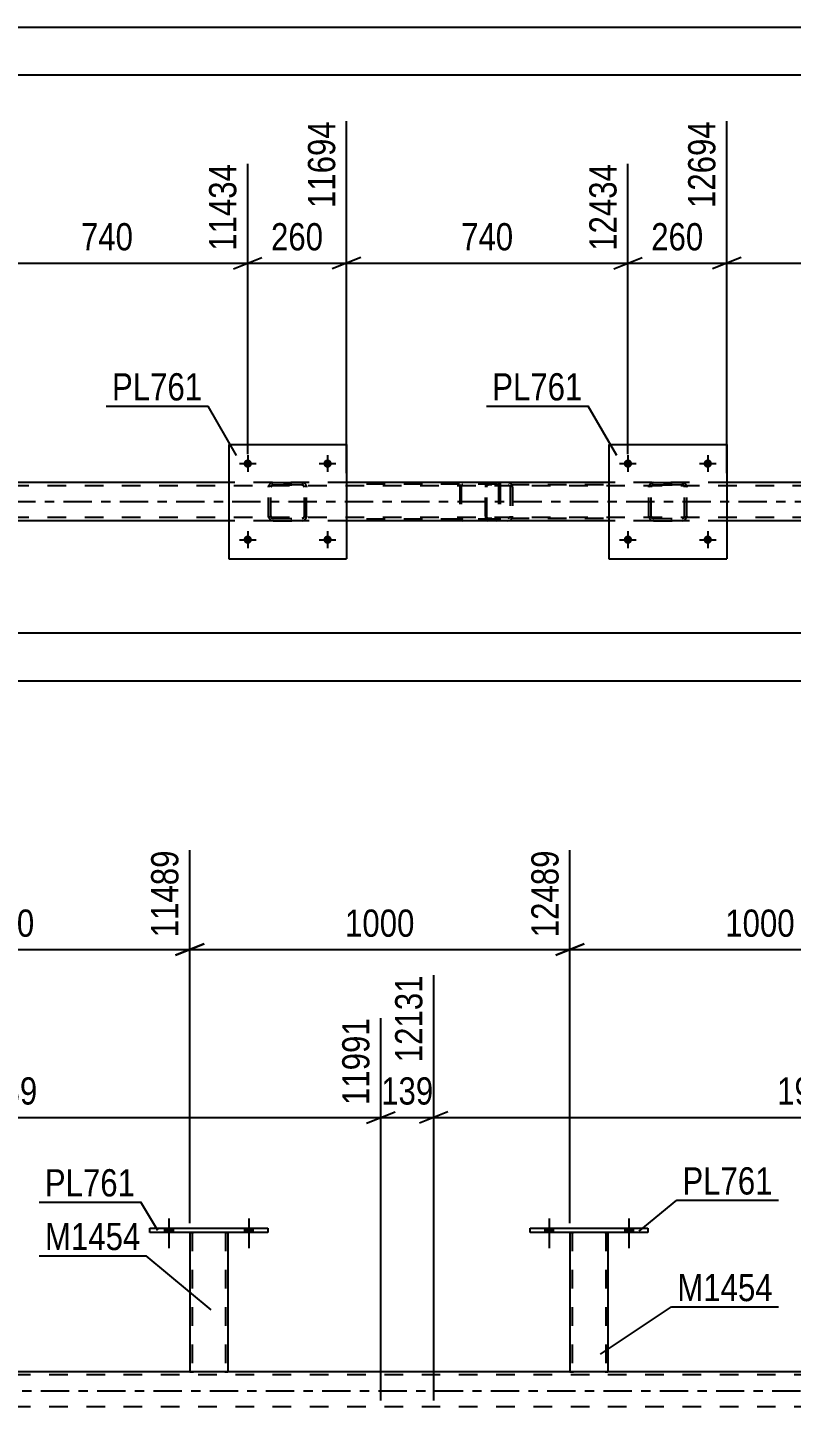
# Model space of a CAD drawing. Header units: millimetres. Extents: x 0 to 841, y 0 to 594.
# Drawn here: x 510.6 to 591, y 448.8 to 594 of the extents above; entities that cross this region are included whole.
import ezdxf

# ---------------------------------------------------------------- set-up
doc = ezdxf.new("R2010")
doc.units = ezdxf.units.MM
doc.linetypes.add('DXK_LINE_DOT2', pattern=[3.9198, 1.9599, -1.9599])
doc.linetypes.add('DXK_LINE_DOT3', pattern=[5.9187, 2.979, -0.9799, 0.9799, -0.9799])
doc.styles.add('Arial Narrow', font='ARIALN.TTF', dxfattribs={"height": 0.2})

# ---------------------------------------------------------------- blocks, each defined once
blk = doc.blocks.new('Unknown-814553284-1133')
at = {"color": 5, "linetype": 'Continuous'}
for p, q in [((841, 594), (0, 594)), ((836, 589), (5, 589))]:
    blk.add_line(p, q, dxfattribs=at)
blk = doc.blocks.new('Part-814553284-2963 - 2913')
at = {"color": 2, "linetype": 'Continuous'}
for p, q in [((531.76, 546.16), (504.16, 546.16)), ((571.76, 546.16), (544.16, 546.16)), ((611.76, 546.16), (584.16, 546.16)), ((531.76, 542.16), (504.16, 542.16)), ((571.76, 542.16), (544.16, 542.16)), ((611.76, 542.16), (584.16, 542.16))]:
    blk.add_line(p, q, dxfattribs=at)
at = {"color": 7, "linetype": 'DXK_LINE_DOT2'}
for p, q in [((544.16, 546.16), (531.76, 546.16)), ((584.16, 546.16), (571.76, 546.16)), ((753.76, 545.84), (76.4, 545.84)), ((753.76, 542.48), (76.4, 542.48)), ((544.16, 542.16), (531.76, 542.16)), ((584.16, 542.16), (571.76, 542.16))]:
    blk.add_line(p, q, dxfattribs=at)
at = {"color": 7, "linetype": 'DXK_LINE_DOT3'}
blk.add_line((76.4, 544.16), (753.76, 544.16), dxfattribs=at)
blk = doc.blocks.new('Part-814553284-3072 - 2913')
at = {"color": 2, "linetype": 'Continuous'}
for p, q in [((571.76, 550.16), (571.76, 538.16)), ((571.76, 550.16), (584.16, 550.16)), ((584.16, 550.16), (584.16, 538.16)), ((571.76, 538.16), (584.16, 538.16))]:
    blk.add_line(p, q, dxfattribs=at)
blk = doc.blocks.new('Bolt-814553284-3003 - 2913')
at = {"linetype": 'Continuous'}
for points in [[(574.2, 548.16, -1), (573.32, 548.16, -1)], [(582.6, 548.16, -1), (581.72, 548.16, -1)]]:
    blk.add_hatch(color=1, dxfattribs=at).paths.add_polyline_path(points)
at = {"color": 1, "linetype": 'Continuous'}
for p, q in [((573.76, 549.04), (573.76, 547.28)), ((582.16, 549.04), (582.16, 547.28)), ((572.88, 548.16), (574.64, 548.16)), ((581.28, 548.16), (583.04, 548.16))]:
    blk.add_line(p, q, dxfattribs=at)
blk = doc.blocks.new('Bolt-814553284-3004 - 2913')
at = {"linetype": 'Continuous'}
for points in [[(574.2, 540.16, -1), (573.32, 540.16, -1)], [(582.6, 540.16, -1), (581.72, 540.16, -1)]]:
    blk.add_hatch(color=1, dxfattribs=at).paths.add_polyline_path(points)
at = {"color": 1, "linetype": 'Continuous'}
for p, q in [((572.88, 540.16), (574.64, 540.16)), ((573.76, 541.04), (573.76, 539.28)), ((581.28, 540.16), (583.04, 540.16)), ((582.16, 541.04), (582.16, 539.28))]:
    blk.add_line(p, q, dxfattribs=at)
blk = doc.blocks.new('Part-814553284-3163 - 2913')
at = {"color": 7, "linetype": 'DXK_LINE_DOT2'}
for p, q in [((535.96, 545.68), (535.99, 545.86)), ((535.99, 545.86), (535.96, 545.68)), ((536.25, 546.12), (536.44, 546.16)), ((536.44, 546.16), (536.25, 546.12)), ((536.27, 545.85), (536.34, 545.9)), ((536.34, 545.9), (536.27, 545.85)), ((536.34, 545.9), (536.44, 545.92)), ((536.44, 545.92), (536.34, 545.9)), ((536.44, 546.16), (539.48, 546.16)), ((536.44, 546.16), (536.44, 546.16)), ((536.44, 546.16), (539.48, 546.16)), ((536.44, 545.92), (539.48, 545.92)), ((536.44, 545.92), (536.44, 545.92)), ((539.48, 545.92), (536.44, 545.92)), ((539.48, 546.16), (539.48, 546.16)), ((539.48, 546.16), (539.66, 546.12)), ((539.66, 546.12), (539.48, 546.16)), ((539.48, 545.92), (539.48, 545.92)), ((539.48, 545.92), (539.57, 545.9)), ((539.57, 545.9), (539.48, 545.92)), ((539.57, 545.9), (539.64, 545.85)), ((539.64, 545.85), (539.57, 545.9)), ((539.92, 545.86), (539.96, 545.68)), ((539.96, 545.68), (539.92, 545.86)), ((535.96, 542.64), (535.96, 545.68)), ((536.2, 545.68), (536.21, 545.77)), ((536.21, 545.77), (536.2, 545.68)), ((536.2, 542.64), (536.2, 545.68)), ((536.21, 545.77), (536.27, 545.85)), ((536.27, 545.85), (536.21, 545.77)), ((539.64, 545.85), (539.7, 545.77)), ((539.7, 545.77), (539.64, 545.85)), ((539.7, 545.77), (539.72, 545.68)), ((539.72, 545.68), (539.7, 545.77)), ((539.72, 542.64), (539.72, 545.68)), ((539.96, 542.64), (539.96, 545.68)), ((535.99, 542.45), (535.96, 542.64)), ((535.96, 542.64), (535.99, 542.45)), ((536.21, 542.54), (536.2, 542.64)), ((536.2, 542.64), (536.21, 542.55)), ((536.21, 542.55), (536.27, 542.47)), ((536.27, 542.47), (536.21, 542.54)), ((536.44, 542.16), (536.25, 542.19)), ((536.25, 542.19), (536.44, 542.16)), ((536.34, 542.41), (536.27, 542.47)), ((536.27, 542.47), (536.34, 542.42)), ((536.34, 542.42), (536.44, 542.4)), ((536.44, 542.4), (536.34, 542.41)), ((536.44, 542.4), (539.48, 542.4)), ((536.44, 542.4), (536.44, 542.4)), ((536.44, 542.4), (539.48, 542.4)), ((536.44, 542.16), (539.48, 542.16)), ((536.44, 542.16), (536.44, 542.16)), ((536.44, 542.16), (539.48, 542.16)), ((539.48, 542.4), (539.57, 542.42)), ((539.57, 542.41), (539.48, 542.4)), ((539.48, 542.4), (539.48, 542.4)), ((539.66, 542.19), (539.48, 542.16)), ((539.48, 542.16), (539.66, 542.19)), ((539.48, 542.16), (539.48, 542.16)), ((539.64, 542.47), (539.57, 542.41)), ((539.57, 542.42), (539.64, 542.47)), ((539.64, 542.47), (539.7, 542.55)), ((539.7, 542.54), (539.64, 542.47)), ((539.72, 542.64), (539.7, 542.54)), ((539.7, 542.55), (539.72, 542.64)), ((539.96, 542.64), (539.92, 542.45)), ((539.92, 542.45), (539.96, 542.64))]:
    blk.add_line(p, q, dxfattribs=at)
at = {"color": 7, "linetype": 'DXK_LINE_DOT3'}
blk.add_line((537.96, 544.16), (537.96, 544.16), dxfattribs=at)
at = {"color": 7, "linetype": 'DXK_LINE_DOT2'}
for centre, start, end in [((536.44, 545.68), 112.5, 157.5), ((536.44, 545.68), 112.5, 157.5), ((539.48, 545.68), 22.5, 67.5), ((539.48, 545.68), 22.5, 67.5), ((536.44, 542.64), 202.5, 247.5), ((536.44, 542.64), 202.5, 247.5), ((539.48, 542.64), 292.5, 337.5), ((539.48, 542.64), 292.5, 337.5)]:
    blk.add_arc(centre, 0.48, start, end, dxfattribs=at)
blk = doc.blocks.new('Part-814553284-3073 - 2913')
at = {"color": 7, "linetype": 'DXK_LINE_DOT2'}
for p, q in [((575.96, 545.68), (575.99, 545.86)), ((575.99, 545.86), (575.96, 545.68)), ((576.25, 546.12), (576.44, 546.16)), ((576.44, 546.16), (576.25, 546.12)), ((576.27, 545.85), (576.34, 545.9)), ((576.34, 545.9), (576.27, 545.85)), ((576.34, 545.9), (576.44, 545.92)), ((576.44, 545.92), (576.34, 545.9)), ((576.44, 546.16), (579.48, 546.16)), ((576.44, 546.16), (576.44, 546.16)), ((576.44, 546.16), (579.48, 546.16)), ((576.44, 545.92), (579.48, 545.92)), ((576.44, 545.92), (576.44, 545.92)), ((579.48, 545.92), (576.44, 545.92)), ((579.48, 546.16), (579.48, 546.16)), ((579.48, 546.16), (579.66, 546.12)), ((579.66, 546.12), (579.48, 546.16)), ((579.48, 545.92), (579.48, 545.92)), ((579.48, 545.92), (579.57, 545.9)), ((579.57, 545.9), (579.48, 545.92)), ((579.57, 545.9), (579.64, 545.85)), ((579.64, 545.85), (579.57, 545.9)), ((579.92, 545.86), (579.96, 545.68)), ((579.96, 545.68), (579.92, 545.86)), ((575.96, 542.64), (575.96, 545.68)), ((576.2, 545.68), (576.21, 545.77)), ((576.21, 545.77), (576.2, 545.68)), ((576.2, 542.64), (576.2, 545.68)), ((576.21, 545.77), (576.27, 545.85)), ((576.27, 545.85), (576.21, 545.77)), ((579.64, 545.85), (579.7, 545.77)), ((579.7, 545.77), (579.64, 545.85)), ((579.7, 545.77), (579.72, 545.68)), ((579.72, 545.68), (579.7, 545.77)), ((579.72, 542.64), (579.72, 545.68)), ((579.96, 542.64), (579.96, 545.68)), ((575.99, 542.45), (575.96, 542.64)), ((575.96, 542.64), (575.99, 542.45)), ((576.21, 542.54), (576.2, 542.64)), ((576.2, 542.64), (576.21, 542.55)), ((576.21, 542.55), (576.27, 542.47)), ((576.27, 542.47), (576.21, 542.54)), ((576.44, 542.16), (576.25, 542.19)), ((576.25, 542.19), (576.44, 542.16)), ((576.34, 542.41), (576.27, 542.47)), ((576.27, 542.47), (576.34, 542.42)), ((576.34, 542.42), (576.44, 542.4)), ((576.44, 542.4), (576.34, 542.41)), ((576.44, 542.4), (579.48, 542.4)), ((576.44, 542.4), (576.44, 542.4)), ((576.44, 542.4), (579.48, 542.4)), ((576.44, 542.16), (579.48, 542.16)), ((576.44, 542.16), (576.44, 542.16)), ((576.44, 542.16), (579.48, 542.16)), ((579.48, 542.4), (579.57, 542.42)), ((579.57, 542.41), (579.48, 542.4)), ((579.48, 542.4), (579.48, 542.4)), ((579.66, 542.19), (579.48, 542.16)), ((579.48, 542.16), (579.66, 542.19)), ((579.48, 542.16), (579.48, 542.16)), ((579.64, 542.47), (579.57, 542.41)), ((579.57, 542.42), (579.64, 542.47)), ((579.64, 542.47), (579.7, 542.55)), ((579.7, 542.54), (579.64, 542.47)), ((579.72, 542.64), (579.7, 542.54)), ((579.7, 542.55), (579.72, 542.64)), ((579.96, 542.64), (579.92, 542.45)), ((579.92, 542.45), (579.96, 542.64))]:
    blk.add_line(p, q, dxfattribs=at)
at = {"color": 7, "linetype": 'DXK_LINE_DOT3'}
blk.add_line((577.96, 544.16), (577.96, 544.16), dxfattribs=at)
at = {"color": 7, "linetype": 'DXK_LINE_DOT2'}
for centre, start, end in [((576.44, 545.68), 112.5, 157.5), ((576.44, 545.68), 112.5, 157.5), ((579.48, 545.68), 22.5, 67.5), ((579.48, 545.68), 22.5, 67.5), ((576.44, 542.64), 202.5, 247.5), ((576.44, 542.64), 202.5, 247.5), ((579.48, 542.64), 292.5, 337.5), ((579.48, 542.64), 292.5, 337.5)]:
    blk.add_arc(centre, 0.48, start, end, dxfattribs=at)
blk = doc.blocks.new('Part-814553284-3126 - 2913')
at = {"color": 7, "linetype": 'DXK_LINE_DOT2'}
for p, q in [((559.97, 546.16), (544.65, 546.16)), ((559.97, 546), (544.65, 546)), ((556.08, 545.96), (556.06, 545.84)), ((556.23, 545.84), (556.24, 545.9)), ((556.24, 545.9), (556.28, 545.95)), ((556.4, 546.16), (556.27, 546.13)), ((556.28, 545.95), (556.31, 545.97)), ((556.31, 545.97), (556.33, 545.98)), ((556.33, 545.98), (556.4, 546)), ((560.11, 546.13), (559.97, 546.16)), ((559.97, 546), (560.04, 545.98)), ((560.04, 545.98), (560.1, 545.95)), ((560.1, 545.95), (560.13, 545.9)), ((560.13, 545.9), (560.14, 545.84)), ((560.32, 545.84), (560.29, 545.96)), ((556.06, 545.84), (556.06, 542.48)), ((556.23, 545.84), (556.23, 542.48)), ((560.14, 545.84), (560.14, 542.48)), ((560.32, 545.84), (560.32, 542.48)), ((559.97, 542.32), (544.65, 542.32)), ((559.97, 542.16), (544.65, 542.16)), ((556.06, 542.48), (556.08, 542.35)), ((556.24, 542.42), (556.23, 542.48)), ((556.28, 542.36), (556.24, 542.42)), ((556.27, 542.18), (556.4, 542.16)), ((556.28, 542.36), (556.31, 542.34)), ((556.31, 542.34), (556.33, 542.33)), ((556.33, 542.33), (556.4, 542.32)), ((560.04, 542.33), (559.97, 542.32)), ((559.97, 542.16), (560.11, 542.18)), ((560.1, 542.36), (560.04, 542.33)), ((560.13, 542.42), (560.1, 542.36)), ((560.14, 542.48), (560.13, 542.42)), ((560.29, 542.35), (560.32, 542.48))]:
    blk.add_line(p, q, dxfattribs=at)
for centre, start, end in [((559.99, 545.82), 24.32, 69.2417), ((556.39, 542.49), 204.32, 249.2417), ((559.99, 542.49), 290.7583, 335.68)]:
    blk.add_arc(centre, 0.331, start, end, dxfattribs=at)
blk = doc.blocks.new('Part-814553284-3140 - 2913')
at = {"color": 7, "linetype": 'DXK_LINE_DOT2'}
for p, q in [((558.79, 545.86), (558.77, 545.68)), ((558.85, 546.02), (558.79, 545.86)), ((558.94, 546.12), (558.85, 546.02)), ((559.04, 546.16), (558.94, 546.12)), ((558.94, 545.85), (558.99, 545.9)), ((558.99, 545.9), (559.04, 545.92)), ((571.2, 546.16), (559.04, 546.16)), ((571.2, 545.92), (559.04, 545.92)), ((560.32, 546.16), (560.32, 545.92)), ((561.32, 546.12), (561.13, 546.16)), ((561.13, 545.92), (561.23, 545.9)), ((561.23, 545.9), (561.31, 545.85)), ((561.62, 545.76), (561.59, 545.86)), ((558.77, 542.64), (558.77, 545.68)), ((558.9, 545.68), (558.91, 545.77)), ((558.9, 542.64), (558.9, 545.68)), ((558.91, 545.77), (558.94, 545.85)), ((561.31, 545.85), (561.36, 545.77)), ((561.36, 545.77), (561.38, 545.68)), ((561.38, 545.68), (561.38, 542.64)), ((561.63, 545.68), (561.62, 545.76)), ((561.63, 545.68), (561.63, 542.64)), ((558.77, 542.64), (558.79, 542.45)), ((558.79, 542.45), (558.85, 542.3)), ((558.85, 542.3), (558.94, 542.19)), ((558.91, 542.55), (558.9, 542.64)), ((558.94, 542.47), (558.91, 542.55)), ((558.99, 542.42), (558.94, 542.47)), ((558.94, 542.19), (559.04, 542.16)), ((559.04, 542.4), (558.99, 542.42)), ((571.2, 542.4), (559.04, 542.4)), ((571.2, 542.16), (559.04, 542.16)), ((560.32, 542.16), (560.32, 542.4)), ((561.23, 542.42), (561.13, 542.4)), ((561.13, 542.16), (561.32, 542.19)), ((561.31, 542.47), (561.23, 542.42)), ((561.36, 542.55), (561.31, 542.47)), ((561.38, 542.64), (561.36, 542.55)), ((561.59, 542.45), (561.62, 542.55)), ((561.62, 542.55), (561.63, 542.64))]:
    blk.add_line(p, q, dxfattribs=at)
for centre, start, end in [((561.14, 545.66), 23.8494, 68.8059), ((561.14, 542.65), 291.1941, 336.1506)]:
    blk.add_arc(centre, 0.492, start, end, dxfattribs=at)
blk = doc.blocks.new('Part-814553284-3168 - 2913')
at = {"color": 2, "linetype": 'Continuous'}
for p, q in [((531.76, 550.16), (531.76, 538.16)), ((531.76, 550.16), (544.16, 550.16)), ((544.16, 550.16), (544.16, 538.16)), ((531.76, 538.16), (544.16, 538.16))]:
    blk.add_line(p, q, dxfattribs=at)
blk = doc.blocks.new('Bolt-814553284-3169 - 2913')
at = {"linetype": 'Continuous'}
for points in [[(534.2, 540.16, -1), (533.32, 540.16, -1)], [(542.6, 540.16, -1), (541.72, 540.16, -1)]]:
    blk.add_hatch(color=1, dxfattribs=at).paths.add_polyline_path(points)
at = {"color": 1, "linetype": 'Continuous'}
for p, q in [((532.88, 540.16), (534.64, 540.16)), ((533.76, 541.04), (533.76, 539.28)), ((541.28, 540.16), (543.04, 540.16)), ((542.16, 541.04), (542.16, 539.28))]:
    blk.add_line(p, q, dxfattribs=at)
blk = doc.blocks.new('Bolt-814553284-3170 - 2913')
at = {"linetype": 'Continuous'}
for points in [[(534.2, 548.16, -1), (533.32, 548.16, -1)], [(542.6, 548.16, -1), (541.72, 548.16, -1)]]:
    blk.add_hatch(color=1, dxfattribs=at).paths.add_polyline_path(points)
at = {"color": 1, "linetype": 'Continuous'}
for p, q in [((533.76, 549.04), (533.76, 547.28)), ((542.16, 549.04), (542.16, 547.28)), ((532.88, 548.16), (534.64, 548.16)), ((541.28, 548.16), (543.04, 548.16))]:
    blk.add_line(p, q, dxfattribs=at)
blk = doc.blocks.new('Bolt-814553284-4181 - 3941')
at = {"linetype": 'Continuous'}
for points in [[(565.02, 467.31), (565.9, 467.31), (565.9, 467.79), (565.02, 467.79)], [(573.42, 467.31), (574.3, 467.31), (574.3, 467.79), (573.42, 467.79)]]:
    blk.add_hatch(color=1, dxfattribs=at).paths.add_polyline_path(points)
at = {"color": 1, "linetype": 'Continuous'}
for p, q in [((565.02, 467.79), (565.02, 467.31)), ((565.46, 468.79), (565.46, 465.67)), ((565.9, 467.79), (565.9, 467.31)), ((573.42, 467.79), (573.42, 467.31)), ((573.86, 468.79), (573.86, 465.67)), ((574.3, 467.79), (574.3, 467.31))]:
    blk.add_line(p, q, dxfattribs=at)
blk = doc.blocks.new('Bolt-814553284-4414 - 3941')
at = {"linetype": 'Continuous'}
for points in [[(525.02, 467.31), (525.9, 467.31), (525.9, 467.79), (525.02, 467.79)], [(533.42, 467.31), (534.3, 467.31), (534.3, 467.79), (533.42, 467.79)]]:
    blk.add_hatch(color=1, dxfattribs=at).paths.add_polyline_path(points)
at = {"color": 1, "linetype": 'Continuous'}
for p, q in [((525.02, 467.79), (525.02, 467.31)), ((525.46, 468.79), (525.46, 465.67)), ((525.9, 467.79), (525.9, 467.31)), ((533.42, 467.79), (533.42, 467.31)), ((533.86, 468.79), (533.86, 465.67)), ((534.3, 467.79), (534.3, 467.31))]:
    blk.add_line(p, q, dxfattribs=at)
blk = doc.blocks.new('Part-814553284-4038 - 3941')
at = {"color": 7, "linetype": 'DXK_LINE_DOT2'}
for p, q in [((789.21, 452.34), (68.1, 452.34)), ((531.66, 452.66), (527.66, 452.66)), ((571.66, 452.66), (567.66, 452.66)), ((789.21, 448.98), (68.1, 448.98))]:
    blk.add_line(p, q, dxfattribs=at)
at = {"color": 2, "linetype": 'Continuous'}
for p, q in [((527.66, 452.66), (491.66, 452.66)), ((567.66, 452.66), (531.66, 452.66)), ((607.66, 452.66), (571.66, 452.66))]:
    blk.add_line(p, q, dxfattribs=at)
at = {"color": 7, "linetype": 'DXK_LINE_DOT3'}
blk.add_line((68.1, 450.66), (789.21, 450.66), dxfattribs=at)
blk = doc.blocks.new('Part-814553284-4086 - 3941')
at = {"color": 7, "linetype": 'DXK_LINE_DOT3'}
blk.add_line((587.48, 318.05), (638.44, 458.06), dxfattribs=at)
at = {"color": 7, "linetype": 'DXK_LINE_DOT2'}
for p, q in [((633.06, 448.66), (588.94, 327.44)), ((636.98, 448.66), (592.86, 327.44)), ((637.15, 448.66), (635.62, 444.46)), ((588.77, 327.44), (590.53, 332.27)), ((594.78, 332.27), (593.03, 327.44)), ((593.03, 327.44), (588.77, 327.44))]:
    blk.add_line(p, q, dxfattribs=at)
at = {"color": 2, "linetype": 'Continuous'}
for p, q in [((632.89, 448.66), (590.53, 332.27)), ((637.15, 448.66), (632.89, 448.66)), ((635.62, 444.46), (594.78, 332.27))]:
    blk.add_line(p, q, dxfattribs=at)
blk = doc.blocks.new('Bolt-814553284-4413 - 3941')
at = {"linetype": 'Continuous'}
for points in [[(525.02, 467.31), (525.9, 467.31), (525.9, 467.79), (525.02, 467.79)], [(533.42, 467.31), (534.3, 467.31), (534.3, 467.79), (533.42, 467.79)]]:
    blk.add_hatch(color=1, dxfattribs=at).paths.add_polyline_path(points)
at = {"color": 1, "linetype": 'Continuous'}
for p, q in [((525.02, 467.79), (525.02, 467.31)), ((525.46, 468.79), (525.46, 465.67)), ((525.9, 467.79), (525.9, 467.31)), ((533.42, 467.79), (533.42, 467.31)), ((533.86, 468.79), (533.86, 465.67)), ((534.3, 467.79), (534.3, 467.31))]:
    blk.add_line(p, q, dxfattribs=at)
blk = doc.blocks.new('Bolt-814553284-4190 - 3941')
at = {"linetype": 'Continuous'}
for points in [[(565.02, 467.31), (565.9, 467.31), (565.9, 467.79), (565.02, 467.79)], [(573.42, 467.31), (574.3, 467.31), (574.3, 467.79), (573.42, 467.79)]]:
    blk.add_hatch(color=1, dxfattribs=at).paths.add_polyline_path(points)
at = {"color": 1, "linetype": 'Continuous'}
for p, q in [((565.02, 467.79), (565.02, 467.31)), ((565.46, 468.79), (565.46, 465.67)), ((565.9, 467.79), (565.9, 467.31)), ((573.42, 467.79), (573.42, 467.31)), ((573.86, 468.79), (573.86, 465.67)), ((574.3, 467.79), (574.3, 467.31))]:
    blk.add_line(p, q, dxfattribs=at)
blk = doc.blocks.new('Part-814553284-4258 - 3941')
at = {"color": 2, "linetype": 'Continuous'}
for p, q in [((563.46, 467.79), (575.86, 467.79)), ((563.46, 467.31), (563.46, 467.79)), ((575.86, 467.79), (575.86, 467.31)), ((575.86, 467.31), (563.46, 467.31))]:
    blk.add_line(p, q, dxfattribs=at)
blk = doc.blocks.new('Part-814553284-4263 - 3941')
at = {"color": 2, "linetype": 'Continuous'}
for p, q in [((567.66, 467.31), (567.66, 452.66)), ((571.66, 467.31), (571.66, 452.66)), ((567.69, 452.66), (567.66, 452.66)), ((567.8, 452.66), (567.69, 452.66)), ((567.95, 452.66), (567.8, 452.66)), ((571.36, 452.66), (567.95, 452.66)), ((571.51, 452.66), (571.36, 452.66)), ((571.62, 452.66), (571.51, 452.66)), ((571.66, 452.66), (571.62, 452.66))]:
    blk.add_line(p, q, dxfattribs=at)
at = {"color": 7, "linetype": 'DXK_LINE_DOT2'}
for p, q in [((567.66, 467.31), (567.66, 467.31)), ((567.66, 467.31), (567.66, 467.31)), ((567.66, 467.31), (567.66, 467.31)), ((567.69, 467.31), (567.66, 467.31)), ((567.66, 467.31), (567.69, 467.31)), ((567.8, 467.31), (567.69, 467.31)), ((567.69, 467.31), (567.8, 467.31)), ((567.95, 467.31), (567.8, 467.31)), ((567.8, 467.31), (567.95, 467.31)), ((567.9, 467.31), (567.9, 467.31)), ((567.9, 467.31), (567.9, 452.66)), ((567.91, 467.31), (567.9, 467.31)), ((567.9, 467.31), (567.91, 467.31)), ((567.97, 467.31), (567.91, 467.31)), ((567.91, 467.31), (567.97, 467.31)), ((571.36, 467.31), (567.95, 467.31)), ((571.36, 467.31), (567.95, 467.31)), ((571.27, 467.31), (567.97, 467.31)), ((567.97, 467.31), (568.04, 467.31)), ((571.34, 467.31), (568.04, 467.31)), ((571.34, 467.31), (571.27, 467.31)), ((571.4, 467.31), (571.34, 467.31)), ((571.34, 467.31), (571.4, 467.31)), ((571.36, 467.31), (571.51, 467.31)), ((571.51, 467.31), (571.36, 467.31)), ((571.42, 467.31), (571.4, 467.31)), ((571.4, 467.31), (571.42, 467.31)), ((571.42, 467.31), (571.42, 467.31)), ((571.42, 467.31), (571.42, 452.66)), ((571.51, 467.31), (571.62, 467.31)), ((571.62, 467.31), (571.51, 467.31)), ((571.62, 467.31), (571.66, 467.31)), ((571.66, 467.31), (571.62, 467.31)), ((571.66, 467.31), (571.66, 467.31)), ((571.66, 467.31), (571.66, 467.31)), ((571.66, 467.31), (571.66, 467.31)), ((567.66, 452.66), (567.69, 452.66)), ((567.69, 452.66), (567.8, 452.66)), ((567.8, 452.66), (567.95, 452.66)), ((567.91, 452.66), (567.9, 452.66)), ((567.9, 452.66), (567.91, 452.66)), ((567.97, 452.66), (567.91, 452.66)), ((567.91, 452.66), (567.97, 452.66)), ((571.36, 452.66), (567.95, 452.66)), ((571.27, 452.66), (567.97, 452.66)), ((567.97, 452.66), (568.04, 452.66)), ((571.4, 452.66), (568.04, 452.66)), ((571.34, 452.66), (571.27, 452.66)), ((571.4, 452.66), (571.34, 452.66)), ((571.36, 452.66), (571.51, 452.66)), ((571.42, 452.66), (571.4, 452.66)), ((571.4, 452.66), (571.42, 452.66)), ((571.51, 452.66), (571.62, 452.66)), ((571.62, 452.66), (571.66, 452.66))]:
    blk.add_line(p, q, dxfattribs=at)
blk = doc.blocks.new('Part-814553284-4412 - 3941')
at = {"color": 2, "linetype": 'Continuous'}
for p, q in [((523.46, 467.79), (535.86, 467.79)), ((523.46, 467.31), (523.46, 467.79)), ((535.86, 467.79), (535.86, 467.31)), ((535.86, 467.31), (523.46, 467.31))]:
    blk.add_line(p, q, dxfattribs=at)
blk = doc.blocks.new('Part-814553284-4407 - 3941')
at = {"color": 2, "linetype": 'Continuous'}
for p, q in [((527.66, 467.31), (527.66, 452.66)), ((531.66, 467.31), (531.66, 452.66)), ((527.69, 452.66), (527.66, 452.66)), ((527.8, 452.66), (527.69, 452.66)), ((527.95, 452.66), (527.8, 452.66)), ((531.36, 452.66), (527.95, 452.66)), ((531.51, 452.66), (531.36, 452.66)), ((531.62, 452.66), (531.51, 452.66)), ((531.66, 452.66), (531.62, 452.66))]:
    blk.add_line(p, q, dxfattribs=at)
at = {"color": 7, "linetype": 'DXK_LINE_DOT2'}
for p, q in [((527.66, 467.31), (527.66, 467.31)), ((527.66, 467.31), (527.66, 467.31)), ((527.66, 467.31), (527.66, 467.31)), ((527.69, 467.31), (527.66, 467.31)), ((527.66, 467.31), (527.69, 467.31)), ((527.8, 467.31), (527.69, 467.31)), ((527.69, 467.31), (527.8, 467.31)), ((527.95, 467.31), (527.8, 467.31)), ((527.8, 467.31), (527.95, 467.31)), ((527.9, 467.31), (527.9, 467.31)), ((527.9, 467.31), (527.9, 452.66)), ((527.91, 467.31), (527.9, 467.31)), ((527.9, 467.31), (527.91, 467.31)), ((527.97, 467.31), (527.91, 467.31)), ((527.91, 467.31), (527.97, 467.31)), ((531.36, 467.31), (527.95, 467.31)), ((531.36, 467.31), (527.95, 467.31)), ((531.27, 467.31), (527.97, 467.31)), ((527.97, 467.31), (528.04, 467.31)), ((531.34, 467.31), (528.04, 467.31)), ((531.34, 467.31), (531.27, 467.31)), ((531.4, 467.31), (531.34, 467.31)), ((531.34, 467.31), (531.4, 467.31)), ((531.36, 467.31), (531.51, 467.31)), ((531.51, 467.31), (531.36, 467.31)), ((531.42, 467.31), (531.4, 467.31)), ((531.4, 467.31), (531.42, 467.31)), ((531.42, 467.31), (531.42, 467.31)), ((531.42, 467.31), (531.42, 452.66)), ((531.51, 467.31), (531.62, 467.31)), ((531.62, 467.31), (531.51, 467.31)), ((531.62, 467.31), (531.66, 467.31)), ((531.66, 467.31), (531.62, 467.31)), ((531.66, 467.31), (531.66, 467.31)), ((531.66, 467.31), (531.66, 467.31)), ((531.66, 467.31), (531.66, 467.31)), ((527.66, 452.66), (527.69, 452.66)), ((527.69, 452.66), (527.8, 452.66)), ((527.8, 452.66), (527.95, 452.66)), ((527.91, 452.66), (527.9, 452.66)), ((527.9, 452.66), (527.91, 452.66)), ((527.97, 452.66), (527.91, 452.66)), ((527.91, 452.66), (527.97, 452.66)), ((531.36, 452.66), (527.95, 452.66)), ((531.27, 452.66), (527.97, 452.66)), ((527.97, 452.66), (528.04, 452.66)), ((531.4, 452.66), (528.04, 452.66)), ((531.34, 452.66), (531.27, 452.66)), ((531.4, 452.66), (531.34, 452.66)), ((531.36, 452.66), (531.51, 452.66)), ((531.42, 452.66), (531.4, 452.66)), ((531.4, 452.66), (531.42, 452.66)), ((531.51, 452.66), (531.62, 452.66)), ((531.62, 452.66), (531.66, 452.66))]:
    blk.add_line(p, q, dxfattribs=at)
blk = doc.blocks.new('StraightDimension-814553284-21544 - 2913')
at = {"color": 7, "linetype": 'Continuous'}
for p, q in [((584.16, 547.16), (584.16, 584.17)), ((573.76, 549.16), (573.76, 579.67)), ((572.26, 568.63), (575.26, 569.83)), ((573.76, 569.23), (584.16, 569.23)), ((585.66, 569.83), (582.66, 568.63))]:
    blk.add_line(p, q, dxfattribs=at)
at = {"color": 0}
blk.add_wipeout([(582.3, 569.98), (582.3, 574.18), (575.61, 574.18), (575.61, 569.98)], dxfattribs=at)
at = {"color": 3, "style": 'Arial Narrow'}
blk.add_text('260', height=2.863, dxfattribs=at).set_placement((576.21, 570.58))
at = {"color": 0, "linetype": 'Continuous'}
blk.add_wipeout([(583.56, 584.77), (579.36, 584.77), (579.36, 574.43), (583.56, 574.43)], dxfattribs=at)
at = {"color": 3, "linetype": 'Continuous', "style": 'Arial Narrow'}
blk.add_text('12694', height=2.863, rotation=90.0002, dxfattribs=at).set_placement((582.96, 575.03))
blk = doc.blocks.new('StraightDimension-814553284-3350 - 2913')
at = {"color": 7, "linetype": 'Continuous'}
blk.add_line((76.4, 530.38), (789.21, 530.38), dxfattribs=at)
blk = doc.blocks.new('StraightDimension-814553284-3371 - 2913')
at = {"color": 7, "linetype": 'Continuous'}
blk.add_line((75.76, 525.31), (789.85, 525.31), dxfattribs=at)
blk = doc.blocks.new('StraightDimension-814553284-21543 - 2913')
at = {"color": 7, "linetype": 'Continuous'}
for p, q in [((584.16, 547.16), (584.16, 584.17)), ((613.76, 549.16), (613.76, 579.67)), ((585.66, 569.83), (582.66, 568.63)), ((584.16, 569.23), (613.76, 569.23)), ((612.26, 568.63), (615.26, 569.83))]:
    blk.add_line(p, q, dxfattribs=at)
at = {"color": 0}
blk.add_wipeout([(602.3, 569.98), (602.3, 574.18), (595.61, 574.18), (595.61, 569.98)], dxfattribs=at)
at = {"color": 3, "style": 'Arial Narrow'}
blk.add_text('740', height=2.863, dxfattribs=at).set_placement((596.21, 570.58))
at = {"color": 0, "linetype": 'Continuous'}
blk.add_wipeout([(613.16, 580.27), (608.96, 580.27), (608.96, 569.93), (613.16, 569.93)], dxfattribs=at)
at = {"color": 3, "linetype": 'Continuous', "style": 'Arial Narrow'}
blk.add_text('13434', height=2.863, rotation=90.0002, dxfattribs=at).set_placement((612.56, 570.53))
blk = doc.blocks.new('StraightDimension-814553284-21545 - 2913')
at = {"color": 7, "linetype": 'Continuous'}
for p, q in [((544.16, 547.16), (544.16, 584.17)), ((573.76, 549.16), (573.76, 579.67)), ((545.66, 569.83), (542.66, 568.63)), ((544.16, 569.23), (573.76, 569.23)), ((572.26, 568.63), (575.26, 569.83))]:
    blk.add_line(p, q, dxfattribs=at)
at = {"color": 0}
blk.add_wipeout([(562.3, 569.98), (562.3, 574.18), (555.61, 574.18), (555.61, 569.98)], dxfattribs=at)
at = {"color": 3, "style": 'Arial Narrow'}
blk.add_text('740', height=2.863, dxfattribs=at).set_placement((556.21, 570.58))
at = {"color": 0, "linetype": 'Continuous'}
blk.add_wipeout([(573.16, 580.27), (568.96, 580.27), (568.96, 569.93), (573.16, 569.93)], dxfattribs=at)
at = {"color": 3, "linetype": 'Continuous', "style": 'Arial Narrow'}
blk.add_text('12434', height=2.863, rotation=90.0002, dxfattribs=at).set_placement((572.56, 570.53))
blk = doc.blocks.new('StraightDimension-814553284-21546 - 2913')
at = {"color": 7, "linetype": 'Continuous'}
for p, q in [((544.16, 547.16), (544.16, 584.17)), ((533.76, 549.16), (533.76, 579.67)), ((532.26, 568.63), (535.26, 569.83)), ((533.76, 569.23), (544.16, 569.23)), ((545.66, 569.83), (542.66, 568.63))]:
    blk.add_line(p, q, dxfattribs=at)
at = {"color": 0}
blk.add_wipeout([(542.3, 569.98), (542.3, 574.18), (535.61, 574.18), (535.61, 569.98)], dxfattribs=at)
at = {"color": 3, "style": 'Arial Narrow'}
blk.add_text('260', height=2.863, dxfattribs=at).set_placement((536.21, 570.58))
at = {"color": 0, "linetype": 'Continuous'}
blk.add_wipeout([(543.56, 584.77), (539.36, 584.77), (539.36, 574.43), (543.56, 574.43)], dxfattribs=at)
at = {"color": 3, "linetype": 'Continuous', "style": 'Arial Narrow'}
blk.add_text('11694', height=2.863, rotation=90.0002, dxfattribs=at).set_placement((542.96, 575.03))
blk = doc.blocks.new('StraightDimension-814553284-21547 - 2913')
at = {"color": 7, "linetype": 'Continuous'}
for p, q in [((504.16, 547.16), (504.16, 584.17)), ((533.76, 549.16), (533.76, 579.67)), ((505.66, 569.83), (502.66, 568.63)), ((504.16, 569.23), (533.76, 569.23)), ((532.26, 568.63), (535.26, 569.83))]:
    blk.add_line(p, q, dxfattribs=at)
at = {"color": 0}
blk.add_wipeout([(522.3, 569.98), (522.3, 574.18), (515.61, 574.18), (515.61, 569.98)], dxfattribs=at)
at = {"color": 3, "style": 'Arial Narrow'}
blk.add_text('740', height=2.863, dxfattribs=at).set_placement((516.21, 570.58))
at = {"color": 0, "linetype": 'Continuous'}
blk.add_wipeout([(533.15, 580.27), (528.95, 580.27), (528.95, 569.93), (533.15, 569.93)], dxfattribs=at)
at = {"color": 3, "linetype": 'Continuous', "style": 'Arial Narrow'}
blk.add_text('11434', height=2.863, rotation=90.0002, dxfattribs=at).set_placement((532.56, 570.53))
blk = doc.blocks.new('StraightDimension-814553284-5381 - 3941')
at = {"color": 7, "linetype": 'Continuous'}
for p, q in [((553.33, 449.66), (553.33, 494.36)), ((547.76, 449.66), (547.76, 489.86)), ((546.26, 478.82), (549.26, 480.02)), ((547.76, 479.42), (553.33, 479.42)), ((554.83, 480.02), (551.83, 478.82))]:
    blk.add_line(p, q, dxfattribs=at)
at = {"color": 0}
blk.add_wipeout([(553.89, 480.17), (553.89, 484.37), (547.2, 484.37), (547.2, 480.17)], dxfattribs=at)
at = {"color": 3, "style": 'Arial Narrow'}
blk.add_text('139', height=2.863, dxfattribs=at).set_placement((547.8, 480.77))
at = {"color": 0, "linetype": 'Continuous'}
blk.add_wipeout([(552.73, 494.96), (548.53, 494.96), (548.53, 484.62), (552.73, 484.62)], dxfattribs=at)
at = {"color": 3, "linetype": 'Continuous', "style": 'Arial Narrow'}
blk.add_text('12131', height=2.863, rotation=90.0002, dxfattribs=at).set_placement((552.13, 485.22))
blk = doc.blocks.new('StraightDimension-814553284-23664 - 3941')
at = {"color": 7, "linetype": 'Continuous'}
for p, q in [((487.66, 468.31), (487.66, 507.5)), ((527.66, 468.31), (527.66, 507.5)), ((489.16, 497.66), (486.16, 496.46)), ((487.66, 497.06), (527.66, 497.06)), ((526.16, 496.46), (529.16, 497.66))]:
    blk.add_line(p, q, dxfattribs=at)
at = {"color": 0}
blk.add_wipeout([(511.91, 497.81), (511.91, 502.01), (503.4, 502.01), (503.4, 497.81)], dxfattribs=at)
at = {"color": 3, "style": 'Arial Narrow'}
blk.add_text('1000', height=2.863, dxfattribs=at).set_placement((504, 498.41))
at = {"color": 0, "linetype": 'Continuous'}
blk.add_wipeout([(527.06, 508.1), (522.86, 508.1), (522.86, 497.76), (527.06, 497.76)], dxfattribs=at)
at = {"color": 3, "linetype": 'Continuous', "style": 'Arial Narrow'}
blk.add_text('11489', height=2.863, rotation=90.0002, dxfattribs=at).set_placement((526.46, 498.36))
blk = doc.blocks.new('StraightDimension-814553284-5362 - 3941')
at = {"color": 7, "linetype": 'Continuous'}
for p, q in [((553.33, 449.66), (553.33, 494.36)), ((632.89, 449.66), (632.89, 489.86)), ((554.83, 480.02), (551.83, 478.82)), ((553.33, 479.42), (632.89, 479.42)), ((631.39, 478.82), (634.39, 480.02))]:
    blk.add_line(p, q, dxfattribs=at)
at = {"color": 0}
blk.add_wipeout([(597.37, 480.17), (597.37, 484.37), (588.86, 484.37), (588.86, 480.17)], dxfattribs=at)
at = {"color": 3, "style": 'Arial Narrow'}
blk.add_text('1989', height=2.863, dxfattribs=at).set_placement((589.46, 480.77))
at = {"color": 0, "linetype": 'Continuous'}
blk.add_wipeout([(632.29, 490.46), (628.09, 490.46), (628.09, 480.12), (632.29, 480.12)], dxfattribs=at)
at = {"color": 3, "linetype": 'Continuous', "style": 'Arial Narrow'}
blk.add_text('14120', height=2.863, rotation=90.0002, dxfattribs=at).set_placement((631.69, 480.72))
blk = doc.blocks.new('StraightDimension-814553284-5400 - 3941')
at = {"color": 7, "linetype": 'Continuous'}
for p, q in [((468.2, 449.66), (468.2, 494.36)), ((547.76, 449.66), (547.76, 489.86)), ((469.7, 480.02), (466.7, 478.82)), ((468.2, 479.42), (547.76, 479.42)), ((546.26, 478.82), (549.26, 480.02))]:
    blk.add_line(p, q, dxfattribs=at)
at = {"color": 0}
blk.add_wipeout([(512.24, 480.17), (512.24, 484.37), (503.72, 484.37), (503.72, 480.17)], dxfattribs=at)
at = {"color": 3, "style": 'Arial Narrow'}
blk.add_text('1989', height=2.863, dxfattribs=at).set_placement((504.32, 480.77))
at = {"color": 0, "linetype": 'Continuous'}
blk.add_wipeout([(547.16, 490.46), (542.96, 490.46), (542.96, 480.12), (547.16, 480.12)], dxfattribs=at)
at = {"color": 3, "linetype": 'Continuous', "style": 'Arial Narrow'}
blk.add_text('11991', height=2.863, rotation=90.0002, dxfattribs=at).set_placement((546.56, 480.72))
blk = doc.blocks.new('StraightDimension-814553284-23662 - 3941')
at = {"color": 7, "linetype": 'Continuous'}
for p, q in [((567.66, 468.31), (567.66, 507.5)), ((607.66, 468.31), (607.66, 507.5)), ((569.16, 497.66), (566.16, 496.46)), ((567.66, 497.06), (607.66, 497.06)), ((606.16, 496.46), (609.16, 497.66))]:
    blk.add_line(p, q, dxfattribs=at)
at = {"color": 0}
blk.add_wipeout([(591.91, 497.81), (591.91, 502.01), (583.4, 502.01), (583.4, 497.81)], dxfattribs=at)
at = {"color": 3, "style": 'Arial Narrow'}
blk.add_text('1000', height=2.863, dxfattribs=at).set_placement((584, 498.41))
at = {"color": 0, "linetype": 'Continuous'}
blk.add_wipeout([(607.06, 508.1), (602.86, 508.1), (602.86, 497.76), (607.06, 497.76)], dxfattribs=at)
at = {"color": 3, "linetype": 'Continuous', "style": 'Arial Narrow'}
blk.add_text('13489', height=2.863, rotation=90.0002, dxfattribs=at).set_placement((606.46, 498.36))
blk = doc.blocks.new('StraightDimension-814553284-23663 - 3941')
at = {"color": 7, "linetype": 'Continuous'}
for p, q in [((527.66, 468.31), (527.66, 507.5)), ((567.66, 468.31), (567.66, 507.5)), ((529.16, 497.66), (526.16, 496.46)), ((527.66, 497.06), (567.66, 497.06)), ((566.16, 496.46), (569.16, 497.66))]:
    blk.add_line(p, q, dxfattribs=at)
at = {"color": 0}
blk.add_wipeout([(551.91, 497.81), (551.91, 502.01), (543.4, 502.01), (543.4, 497.81)], dxfattribs=at)
at = {"color": 3, "style": 'Arial Narrow'}
blk.add_text('1000', height=2.863, dxfattribs=at).set_placement((544, 498.41))
at = {"color": 0, "linetype": 'Continuous'}
blk.add_wipeout([(567.06, 508.1), (562.86, 508.1), (562.86, 497.76), (567.06, 497.76)], dxfattribs=at)
at = {"color": 3, "linetype": 'Continuous', "style": 'Arial Narrow'}
blk.add_text('12489', height=2.863, rotation=90.0002, dxfattribs=at).set_placement((566.46, 498.36))
blk = doc.blocks.new('Mark-814553284-3068 - 2913')
at = {"color": 0}
blk.add_wipeout([(568.99, 554.8), (568.99, 557.8), (559.48, 557.8), (559.48, 554.8)], dxfattribs=at)
blk.add_wipeout([(568.99, 554.8), (568.99, 557.8), (559.48, 557.8), (559.48, 554.8)], dxfattribs=at)
at = {"color": 30, "linetype": 'Continuous'}
for p in [(558.88, 554.2), (572.59, 549.01)]:
    blk.add_line(p, (569.59, 554.2), dxfattribs=at)
at = {"color": 3, "style": 'Arial Narrow'}
blk.add_text('PL761', height=2.863, dxfattribs=at).set_placement((559.48, 554.8))
blk = doc.blocks.new('Mark-814553284-3164 - 2913')
at = {"color": 0}
blk.add_wipeout([(528.99, 554.8), (528.99, 557.8), (519.48, 557.8), (519.48, 554.8)], dxfattribs=at)
blk.add_wipeout([(528.99, 554.8), (528.99, 557.8), (519.48, 557.8), (519.48, 554.8)], dxfattribs=at)
at = {"color": 30, "linetype": 'Continuous'}
for p in [(518.88, 554.2), (532.59, 549.01)]:
    blk.add_line(p, (529.59, 554.2), dxfattribs=at)
at = {"color": 3, "style": 'Arial Narrow'}
blk.add_text('PL761', height=2.863, dxfattribs=at).set_placement((519.48, 554.8))
blk = doc.blocks.new('Mark-814553284-4254 - 3941')
at = {"color": 0}
blk.add_wipeout([(588.99, 471.31), (588.99, 474.31), (579.49, 474.31), (579.49, 471.31)], dxfattribs=at)
blk.add_wipeout([(588.99, 471.31), (588.99, 474.31), (579.49, 474.31), (579.49, 471.31)], dxfattribs=at)
at = {"color": 30, "linetype": 'Continuous'}
for p, q in [((574.96, 467.45), (578.89, 470.71)), ((578.89, 470.71), (589.59, 470.71))]:
    blk.add_line(p, q, dxfattribs=at)
at = {"color": 3, "style": 'Arial Narrow'}
blk.add_text('PL761', height=2.863, dxfattribs=at).set_placement((579.49, 471.31))
blk = doc.blocks.new('Mark-814553284-4259 - 3941')
at = {"color": 0}
blk.add_wipeout([(589.01, 460.1), (589.01, 463.1), (578.96, 463.1), (578.96, 460.1)], dxfattribs=at)
blk.add_wipeout([(589.01, 460.1), (589.01, 463.1), (578.96, 463.1), (578.96, 460.1)], dxfattribs=at)
at = {"color": 30, "linetype": 'Continuous'}
for p, q in [((570.88, 454.52), (578.36, 459.5)), ((578.36, 459.5), (589.61, 459.5))]:
    blk.add_line(p, q, dxfattribs=at)
at = {"color": 3, "style": 'Arial Narrow'}
blk.add_text('M1454', height=2.863, dxfattribs=at).set_placement((578.96, 460.1))
blk = doc.blocks.new('Mark-814553284-4403 - 3941')
at = {"color": 0}
blk.add_wipeout([(522.48, 465.47), (522.48, 468.47), (512.43, 468.47), (512.43, 465.47)], dxfattribs=at)
blk.add_wipeout([(522.48, 465.47), (522.48, 468.47), (512.43, 468.47), (512.43, 465.47)], dxfattribs=at)
at = {"color": 30, "linetype": 'Continuous'}
for p in [(511.83, 464.87), (529.9, 459.17)]:
    blk.add_line(p, (523.08, 464.87), dxfattribs=at)
at = {"color": 3, "style": 'Arial Narrow'}
blk.add_text('M1454', height=2.863, dxfattribs=at).set_placement((512.43, 465.47))
blk = doc.blocks.new('Mark-814553284-4408 - 3941')
at = {"color": 0}
blk.add_wipeout([(521.91, 471.11), (521.91, 474.11), (512.41, 474.11), (512.41, 471.11)], dxfattribs=at)
blk.add_wipeout([(521.91, 471.11), (521.91, 474.11), (512.41, 474.11), (512.41, 471.11)], dxfattribs=at)
at = {"color": 30, "linetype": 'Continuous'}
for p in [(511.81, 470.51), (524.31, 467.54)]:
    blk.add_line(p, (522.51, 470.51), dxfattribs=at)
at = {"color": 3, "style": 'Arial Narrow'}
blk.add_text('PL761', height=2.863, dxfattribs=at).set_placement((512.41, 471.11))

msp = doc.modelspace()

# ---------------------------------------------------------------- block references
for name in ['Unknown-814553284-1133', 'Part-814553284-3168 - 2913', 'Bolt-814553284-3170 - 2913', 'Part-814553284-3072 - 2913', 'Bolt-814553284-3003 - 2913', 'Part-814553284-2963 - 2913', 'Part-814553284-3163 - 2913', 'Part-814553284-3126 - 2913', 'Part-814553284-3140 - 2913', 'Part-814553284-3073 - 2913', 'Bolt-814553284-3169 - 2913', 'Bolt-814553284-3004 - 2913', 'Part-814553284-4412 - 3941', 'Bolt-814553284-4414 - 3941', 'Bolt-814553284-4413 - 3941', 'Part-814553284-4258 - 3941', 'Bolt-814553284-4181 - 3941', 'Bolt-814553284-4190 - 3941', 'Part-814553284-4407 - 3941', 'Part-814553284-4263 - 3941', 'Part-814553284-4086 - 3941', 'Part-814553284-4038 - 3941']:
    msp.add_blockref(name, (0, 0))

# ---------------------------------------------------------------- next in the draw order: block references
for name in ['StraightDimension-814553284-21544 - 2913', 'StraightDimension-814553284-3350 - 2913', 'StraightDimension-814553284-23664 - 3941', 'StraightDimension-814553284-5381 - 3941']:
    msp.add_blockref(name, (0, 0))

# ---------------------------------------------------------------- next in the draw order: block references
for name in ['StraightDimension-814553284-21545 - 2913', 'StraightDimension-814553284-21543 - 2913', 'StraightDimension-814553284-3371 - 2913', 'StraightDimension-814553284-5400 - 3941', 'StraightDimension-814553284-5362 - 3941']:
    msp.add_blockref(name, (0, 0))

# ---------------------------------------------------------------- next in the draw order: block references
for name in ['StraightDimension-814553284-21546 - 2913', 'Mark-814553284-3068 - 2913', 'StraightDimension-814553284-23662 - 3941', 'Mark-814553284-4259 - 3941']:
    msp.add_blockref(name, (0, 0))

# ---------------------------------------------------------------- next in the draw order: block references
for name in ['StraightDimension-814553284-21547 - 2913', 'StraightDimension-814553284-23663 - 3941', 'Mark-814553284-4254 - 3941']:
    msp.add_blockref(name, (0, 0))

# ---------------------------------------------------------------- next in the draw order: block references
for name in ['Mark-814553284-3164 - 2913', 'Mark-814553284-4403 - 3941']:
    msp.add_blockref(name, (0, 0))

# ---------------------------------------------------------------- next in the draw order: block references
msp.add_blockref('Mark-814553284-4408 - 3941', (0, 0))

doc.saveas('drawing.dxf')
